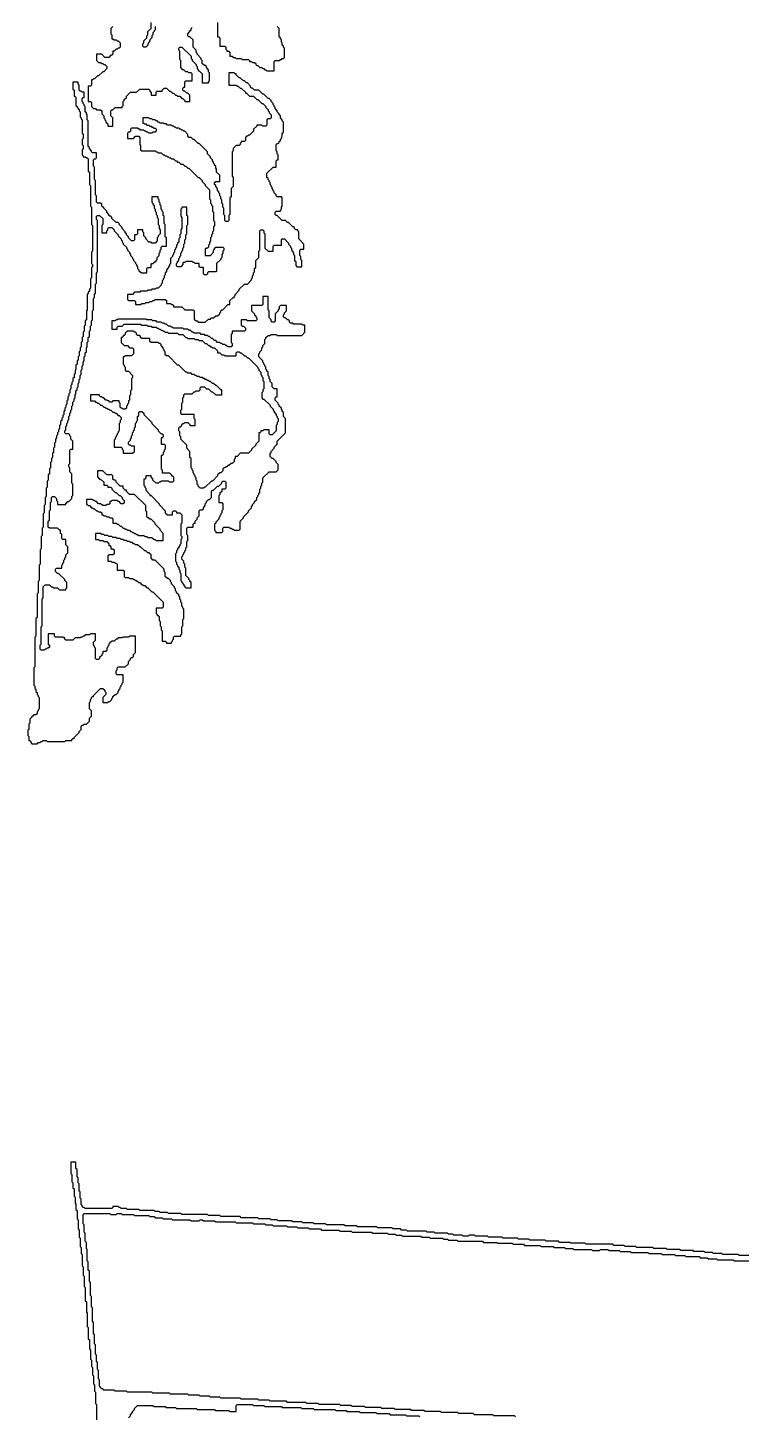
# Model space of a CAD drawing. Header units: metres. Extents: x 0 to 333, y 0 to 424.
# Drawn here: x 217.4 to 275.3, y 166.2 to 279 of the extents above; entities that cross this region are included whole.
import ezdxf

# ---------------------------------------------------------------- set-up
doc = ezdxf.new("R2010")
doc.units = ezdxf.units.M

msp = doc.modelspace()

# ---------------------------------------------------------------- linework, layer by layer
for points in [[(224.33, 279.08), (224.17, 278.92), (224.17, 278.5), (224.25, 278.42), (224.25, 278.08), (224.33, 278.08), (224.42, 278), (224.58, 278), (224.67, 277.92), (224.75, 277.92), (224.92, 277.75), (224.92, 277.42), (224.83, 277.33), (224.75, 277.33), (224.67, 277.25), (224.58, 277.25), (224.42, 277.08), (224.33, 277.08), (224.33, 276.83), (224.25, 276.75), (224.17, 276.75), (224, 276.58), (223.67, 276.58), (223.42, 276.83), (223, 276.83), (223, 276.33), (223.17, 276.17), (223.33, 276.17), (223.42, 276.08), (223.5, 276.08), (223.58, 276), (223.67, 276), (223.83, 275.83), (223.83, 275.67), (223.58, 275.42), (223.5, 275.42), (223.17, 275.08), (223.08, 275.08), (222.83, 274.83), (222.75, 274.83), (222.67, 274.75), (222.58, 274.75), (222.58, 274.33), (222.5, 274.25), (222.33, 274.25), (222.33, 273), (222.5, 273), (222.58, 272.92), (222.58, 272.58), (222.75, 272.42), (222.92, 272.42), (223, 272.33), (223.33, 272.33), (223.42, 272.25), (223.42, 272), (223.58, 271.83), (223.58, 271.67), (223.67, 271.58), (223.67, 271.5), (223.75, 271.42), (223.75, 271.33), (223.92, 271.17), (223.92, 271), (224.33, 271), (224.33, 271.67), (224.17, 271.83), (224.17, 272.25), (224.25, 272.33), (224.33, 272.33), (224.5, 272.5), (225.08, 272.5), (225.08, 272.58), (225.17, 272.67), (225.17, 273), (225.25, 273.08), (225.25, 273.17), (225.42, 273.33), (225.42, 273.42), (225.75, 273.75), (226.25, 273.75), (226.5, 274), (227.25, 274), (227.33, 273.92), (227.33, 273.83), (227.42, 273.75), (227.42, 273.5), (227.83, 273.5), (227.83, 273.75), (227.92, 273.83), (228.33, 273.83), (228.33, 273.92), (228.5, 274.08), (228.67, 274.08), (228.92, 273.83), (229, 273.83), (229.17, 273.67), (229.25, 273.67), (229.42, 273.5), (229.5, 273.5), (229.58, 273.42), (229.75, 273.42), (229.92, 273.25), (230, 273.25), (230.17, 273.08), (230.17, 273), (230.58, 273), (230.58, 273.5), (230.42, 273.67), (230.33, 273.67), (230.17, 273.83), (230.08, 273.83), (230, 273.92), (230, 274.08), (230.08, 274.17), (230.17, 274.17), (230.17, 274.58), (230.25, 274.67), (230.75, 274.67), (230.75, 275.25), (230.67, 275.33), (230.5, 275.33), (230.42, 275.42), (230.25, 275.42), (230.08, 275.58), (230, 275.58), (229.83, 275.75), (229.83, 276.33), (229.75, 276.42), (229.75, 277.08), (229.67, 277.17), (229.67, 277.33), (229.75, 277.42), (229.92, 277.42), (230.67, 276.67), (230.67, 276.5), (230.75, 276.42), (230.75, 276.33), (231.08, 276), (231.08, 275.92), (231.17, 275.83), (231.17, 275.67), (231.25, 275.58), (231.25, 275.5), (231.33, 275.5), (231.58, 275.25), (231.58, 274.5), (232.08, 274.5), (232.08, 274.58), (232.17, 274.67), (232.17, 275.33), (232.08, 275.42), (232.08, 275.58), (231.92, 275.75), (231.92, 275.83), (231.83, 275.92), (231.75, 275.92), (231.58, 276.08), (231.58, 276.33), (231.5, 276.42), (231.5, 276.5), (231.17, 276.83), (231.17, 276.92), (231.08, 277), (231.08, 277.17), (230.83, 277.42), (230.83, 278), (230.58, 278.25), (230.5, 278.25), (230.42, 278.33), (230.42, 278.5), (230.58, 278.67), (230.58, 278.75), (230.67, 278.83), (230.67, 278.92), (230.75, 279)], [(227.75, 279.08), (227.75, 278.83), (227.67, 278.75), (227.67, 278.67), (227.58, 278.58), (227.58, 278.42), (227.5, 278.33), (227.5, 278.17), (227.33, 278), (227.33, 277.92), (227.25, 277.83), (227.25, 277.75), (227.17, 277.67), (227.17, 277.58), (227, 277.42), (226.83, 277.42), (226.75, 277.5), (226.75, 277.67), (226.83, 277.75), (226.83, 277.92), (227.08, 278.17), (227.08, 278.33), (227.17, 278.42), (227.17, 278.67), (227.42, 278.92), (227.42, 279.42)], [(232.83, 279.42), (232.83, 278.25), (232.92, 278.25), (233, 278.17), (233, 277.5), (233.42, 277.5), (233.5, 277.42), (233.5, 277.25), (233.58, 277.17), (233.58, 277.08), (233.75, 277.08), (233.83, 277), (233.83, 276.67), (234, 276.67), (234.08, 276.58), (234.25, 276.58), (234.33, 276.5), (234.75, 276.5), (234.83, 276.42), (235.33, 276.42), (235.42, 276.33), (235.42, 276.25), (235.58, 276.25), (235.67, 276.17), (235.83, 276.17), (235.92, 276.08), (235.92, 276), (236, 275.92), (236.08, 275.92), (236.25, 275.75), (236.42, 275.75), (236.5, 275.67), (236.58, 275.67), (236.67, 275.58), (236.75, 275.58), (236.83, 275.5), (237.42, 275.5), (237.42, 276.25), (237.5, 276.33), (237.83, 276.33), (237.92, 276.42), (238, 276.42), (238.08, 276.5), (238.17, 276.5), (238.25, 276.58), (238.25, 277.33), (238.17, 277.42), (238.17, 277.5), (238.08, 277.58), (238.08, 277.75), (238, 277.83), (238, 278), (237.92, 278.08), (237.92, 278.17), (237.83, 278.25), (237.83, 278.92), (237.67, 279.08)], [(276.67, 179.25), (275.17, 179.25), (275.08, 179.33), (273.83, 179.33), (273.75, 179.42), (273.08, 179.42), (273, 179.5), (272.42, 179.5), (272.33, 179.58), (271.5, 179.58), (271.42, 179.67), (270.42, 179.67), (270.33, 179.75), (269.33, 179.75), (269.25, 179.83), (268.25, 179.83), (268.17, 179.92), (266.83, 179.92), (266.75, 180), (265.92, 180), (265.83, 180.08), (265, 180.08), (264.92, 180.17), (262.75, 180.17), (262.67, 180.25), (261.5, 180.25), (261.42, 180.33), (260.58, 180.33), (260.5, 180.42), (259.5, 180.42), (259.42, 180.5), (258.17, 180.5), (258.08, 180.58), (257.25, 180.58), (257.17, 180.67), (256, 180.67), (255.92, 180.75), (254.83, 180.75), (254.75, 180.83), (253.75, 180.83), (253.67, 180.92), (253.25, 180.92), (253.17, 180.83), (252.75, 180.83), (252.67, 180.92), (252, 180.92), (251.92, 181), (251.58, 181), (251.5, 181.08), (250.5, 181.08), (250.42, 181.17), (249.83, 181.17), (249.75, 181.25), (248.25, 181.25), (248.17, 181.33), (247.75, 181.33), (247.67, 181.42), (247.08, 181.42), (247, 181.5), (245.83, 181.5), (245.75, 181.58), (244.17, 181.58), (244.08, 181.67), (243.17, 181.67), (243.08, 181.75), (241.67, 181.75), (241.58, 181.83), (240.67, 181.83), (240.58, 181.92), (239.75, 181.92), (239.67, 182), (238.92, 182), (238.83, 182.08), (237.75, 182.08), (237.67, 182.17), (237.17, 182.17), (237.08, 182.25), (236.17, 182.25), (236.08, 182.33), (234.75, 182.33), (234.67, 182.42), (233.08, 182.42), (233, 182.5), (232.08, 182.5), (232, 182.58), (229.92, 182.58), (229.83, 182.67), (228.83, 182.67), (228.75, 182.75), (228.17, 182.75), (228.08, 182.83), (227.75, 182.83), (227.67, 182.92), (226.5, 182.92), (226.42, 183), (225.5, 183), (225.42, 183.08), (225, 183.08), (224.92, 183.17), (224.83, 183.17), (224.75, 183.25), (224.33, 183.25), (224.33, 183.17), (224.25, 183.08), (222.08, 183.08), (222, 183.17), (221.92, 183.17), (221.83, 183.25), (221.83, 183.33), (221.75, 183.42), (221.75, 183.83), (221.67, 183.92), (221.67, 184.42), (221.58, 184.5), (221.58, 185.08), (221.5, 185.17), (221.5, 185.58), (221.42, 185.67), (221.42, 186.25), (221.33, 186.33), (221.33, 186.83), (220.92, 186.83), (220.92, 185.92), (221, 185.83), (221, 185.25), (221.08, 185.17), (221.08, 184.75), (221.17, 184.67), (221.17, 184.08), (221.25, 184), (221.25, 183.5), (221.33, 183.42), (221.33, 183), (221.42, 182.92), (221.42, 182.25), (221.5, 182.17), (221.5, 181.42), (221.58, 181.33), (221.58, 180.75), (221.67, 180.67), (221.67, 180), (221.75, 179.92), (221.75, 179.42), (221.83, 179.33), (221.83, 178.42), (221.92, 178.33), (221.92, 177.67), (222, 177.58), (222, 176.75), (222.08, 176.67), (222.08, 175.58), (222.17, 175.5), (222.17, 174.67), (222.25, 174.58), (222.25, 173.5), (222.33, 173.42), (222.33, 172.5), (222.42, 172.42), (222.42, 171.67), (222.5, 171.58), (222.5, 170.83), (222.58, 170.75), (222.58, 170.25), (222.67, 170.17), (222.67, 169.58), (222.75, 169.5), (222.75, 168.83), (222.83, 168.75), (222.83, 168.25), (222.92, 168.17), (222.92, 167.25), (223, 167.17), (223, 165.92)], [(257, 166.17), (256.92, 166.25), (255.25, 166.25), (255.17, 166.33), (253.67, 166.33), (253.58, 166.42), (252.42, 166.42), (252.33, 166.5), (251, 166.5), (250.92, 166.58), (249.67, 166.58), (249.58, 166.67), (248.58, 166.67), (248.5, 166.75), (247.25, 166.75), (247.17, 166.83), (246.17, 166.83), (246.08, 166.92), (244.83, 166.92), (244.75, 167), (243.75, 167), (243.67, 167.08), (242.83, 167.08), (242.75, 167.17), (241.08, 167.17), (241, 167.25), (240.08, 167.25), (240, 167.33), (238.5, 167.33), (238.42, 167.42), (237.08, 167.42), (237, 167.5), (236.17, 167.5), (236.08, 167.58), (234.75, 167.58), (234.67, 167.67), (233.08, 167.67), (233, 167.75), (232.25, 167.75), (232.17, 167.83), (231.42, 167.83), (231.33, 167.92), (230.5, 167.92), (230.42, 168), (229, 168), (228.92, 168.08), (227.58, 168.08), (227.5, 168.17), (225.5, 168.17), (225.42, 168.25), (224.5, 168.25), (224.42, 168.33), (223.58, 168.33), (223.5, 168.42), (223.42, 168.42), (223.33, 168.5), (223.33, 168.58), (223.25, 168.67), (223.25, 169.17), (223.17, 169.25), (223.17, 169.92), (223.08, 170), (223.08, 170.58), (223, 170.67), (223, 171.17), (222.92, 171.25), (222.92, 172), (222.83, 172.08), (222.83, 172.83), (222.75, 172.92), (222.75, 173.83), (222.67, 173.92), (222.67, 175), (222.58, 175.08), (222.58, 175.92), (222.5, 176), (222.5, 177.08), (222.42, 177.17), (222.42, 178), (222.33, 178.08), (222.33, 178.75), (222.25, 178.83), (222.25, 179.75), (222.17, 179.83), (222.17, 180.33), (222.08, 180.42), (222.08, 181.08), (222, 181.17), (222, 181.75), (221.92, 181.83), (221.92, 182.58), (222, 182.67), (224.08, 182.67), (224.17, 182.58), (224.58, 182.58), (224.67, 182.67), (225, 182.67), (225.08, 182.58), (226, 182.58), (226.08, 182.5), (227.25, 182.5), (227.33, 182.42), (227.67, 182.42), (227.75, 182.33), (228.33, 182.33), (228.42, 182.25), (229.08, 182.25), (229.17, 182.17), (230.58, 182.17), (230.67, 182.08), (231.33, 182.08), (231.42, 182.17), (231.58, 182.17), (231.67, 182.08), (232.58, 182.08), (232.67, 182), (234.25, 182), (234.33, 181.92), (235.67, 181.92), (235.75, 181.83), (236.67, 181.83), (236.75, 181.75), (237.25, 181.75), (237.33, 181.67), (238.42, 181.67), (238.5, 181.58), (239.25, 181.58), (239.33, 181.5), (240.17, 181.5), (240.25, 181.42), (241.17, 181.42), (241.25, 181.33), (242.67, 181.33), (242.75, 181.25), (243.67, 181.25), (243.75, 181.17), (245.33, 181.17), (245.42, 181.08), (246.58, 181.08), (246.67, 181), (247.25, 181), (247.33, 180.92), (247.75, 180.92), (247.83, 180.83), (249.33, 180.83), (249.42, 180.75), (250, 180.75), (250.08, 180.67), (251.08, 180.67), (251.17, 180.58), (251.5, 180.58), (251.58, 180.5), (252.25, 180.5), (252.33, 180.42), (254.33, 180.42), (254.42, 180.33), (255.5, 180.33), (255.58, 180.25), (256.75, 180.25), (256.83, 180.17), (257.67, 180.17), (257.75, 180.08), (259, 180.08), (259.08, 180), (260.08, 180), (260.17, 179.92), (261, 179.92), (261.08, 179.83), (261.67, 179.83), (261.75, 179.75), (263.17, 179.75), (263.25, 179.67), (263.83, 179.67), (263.92, 179.75), (264.5, 179.75), (264.58, 179.67), (265.42, 179.67), (265.5, 179.58), (266.33, 179.58), (266.42, 179.5), (267.75, 179.5), (267.83, 179.42), (268.83, 179.42), (268.92, 179.33), (269.92, 179.33), (270, 179.25), (270.75, 179.25), (270.83, 179.17), (271.92, 179.17), (272, 179.08), (272.58, 179.08), (272.67, 179), (273.33, 179), (273.42, 178.92), (274.67, 178.92), (274.75, 178.83), (276.25, 178.83)], [(225.58, 166.08), (225.75, 166.25), (225.75, 166.33), (225.92, 166.5), (225.92, 166.58), (226.08, 166.75), (226.08, 166.83), (226.33, 167.08), (227.58, 167.08), (227.67, 167), (228.58, 167), (228.67, 166.92), (229.42, 166.92), (229.5, 166.83), (231.08, 166.83), (231.17, 166.75), (232.58, 166.75), (232.67, 166.67), (233.75, 166.67), (233.83, 166.58), (234.33, 166.58), (234.33, 167.08), (234.42, 167.17), (235.67, 167.17), (235.75, 167.08), (236.58, 167.08), (236.67, 167), (238, 167), (238.08, 166.92), (239.58, 166.92), (239.67, 166.83), (240.58, 166.83), (240.67, 166.75), (242.33, 166.75), (242.42, 166.67), (243.25, 166.67), (243.33, 166.58), (244.33, 166.58), (244.42, 166.5), (245.67, 166.5), (245.75, 166.42), (246.75, 166.42), (246.83, 166.33), (248.08, 166.33), (248.17, 166.25), (249.17, 166.25), (249.25, 166.17)]]:
    msp.add_lwpolyline(points)
for points in [[(233.75, 275.33), (233.75, 274.33), (234.33, 274.33), (234.42, 274.25), (234.5, 274.25), (234.67, 274.08), (234.75, 274.08), (235.08, 273.75), (235.08, 273.67), (235.17, 273.67), (235.42, 273.42), (235.75, 273.42), (236, 273.17), (236.08, 273.17), (236.42, 272.83), (236.5, 272.83), (236.75, 272.58), (236.75, 272.5), (236.92, 272.33), (236.92, 272.25), (237, 272.17), (237, 272.08), (237.17, 271.92), (237.17, 271.67), (237.08, 271.58), (236.92, 271.58), (236.83, 271.5), (236.83, 271.08), (236.75, 271), (236.5, 271), (236.42, 271.08), (236, 271.08), (236, 271), (235.75, 270.75), (235.75, 270.58), (235.42, 270.25), (235.33, 270.25), (235.25, 270.17), (235.17, 270.17), (235.08, 270.08), (235.08, 269.83), (235, 269.75), (234.75, 269.75), (234.75, 269.67), (234.67, 269.58), (234.67, 269.5), (234.58, 269.42), (234.33, 269.42), (234.08, 269.17), (234.08, 269), (234, 268.92), (234, 266.92), (234.08, 266.83), (234.08, 266.08), (233.92, 265.92), (233.92, 265.25), (233.83, 265.17), (233.83, 263.83), (233.75, 263.75), (233.75, 263.33), (233.67, 263.25), (233.5, 263.25), (233.42, 263.33), (233.42, 263.75), (233.33, 263.83), (233.33, 264.33), (233.25, 264.42), (233.25, 264.67), (233.17, 264.75), (233.17, 265), (233.08, 265.08), (233.08, 265.25), (233, 265.33), (233, 265.5), (232.92, 265.58), (232.92, 265.67), (232.83, 265.75), (232.83, 265.92), (232.67, 266.08), (232.67, 266.17), (232.58, 266.25), (232.58, 266.42), (232.67, 266.5), (233, 266.5), (233, 267), (232.75, 267.25), (232.75, 267.5), (232.67, 267.58), (232.67, 267.75), (232.58, 267.83), (232.58, 267.92), (232.5, 268), (232.5, 268.08), (232.42, 268.17), (232.42, 268.25), (232.25, 268.42), (232.25, 268.5), (232, 268.75), (232, 268.92), (231.33, 269.58), (231.25, 269.58), (230.92, 269.92), (230.83, 269.92), (230.67, 270.08), (230.5, 270.08), (230.42, 270.17), (230.42, 270.33), (230.17, 270.58), (230.08, 270.58), (230, 270.67), (229.92, 270.67), (229.83, 270.75), (229.75, 270.75), (229.67, 270.83), (229.5, 270.83), (229.42, 270.92), (229.33, 270.92), (229.25, 271), (229.17, 271), (229.08, 271.08), (228.75, 271.08), (228.67, 271.17), (228.5, 271.17), (228.42, 271.25), (228.17, 271.25), (228.08, 271.33), (228, 271.33), (227.92, 271.42), (227.83, 271.42), (227.75, 271.5), (227.58, 271.5), (227.5, 271.58), (227.33, 271.58), (227.25, 271.67), (226.75, 271.67), (226.75, 271.25), (226.83, 271.25), (226.92, 271.17), (227, 271.17), (227.08, 271.08), (227.25, 271.08), (227.33, 271), (227.42, 271), (227.5, 270.92), (227.58, 270.92), (227.67, 270.83), (227.75, 270.83), (227.83, 270.75), (227.83, 270.58), (227.75, 270.5), (227.58, 270.5), (227.5, 270.42), (227.25, 270.42), (227.17, 270.5), (227.08, 270.5), (227, 270.58), (226.92, 270.58), (226.83, 270.67), (226.58, 270.67), (226.5, 270.75), (226.42, 270.75), (226.33, 270.83), (225.83, 270.83), (225.75, 270.75), (225.75, 270.58), (225.67, 270.5), (225.58, 270.5), (225.5, 270.42), (225.5, 270), (226, 270), (226.17, 270.17), (226.42, 270.17), (226.5, 270.08), (226.5, 269.5), (226.58, 269.42), (226.58, 269.08), (226.67, 269), (227.75, 269), (227.83, 268.92), (227.92, 268.92), (228, 268.83), (228.25, 268.83), (228.42, 268.67), (228.5, 268.67), (228.58, 268.58), (228.67, 268.58), (228.75, 268.5), (228.83, 268.5), (228.92, 268.42), (229, 268.42), (229.08, 268.33), (229.25, 268.33), (229.42, 268.17), (229.5, 268.17), (229.58, 268.08), (229.67, 268.08), (229.83, 267.92), (230, 267.92), (230.17, 267.75), (230.25, 267.75), (230.42, 267.58), (230.5, 267.58), (231.25, 266.83), (231.33, 266.83), (231.58, 266.58), (231.58, 266.5), (231.83, 266.25), (231.83, 266.17), (232.17, 265.83), (232.17, 265.08), (232.25, 265), (232.25, 264.75), (232.33, 264.67), (232.33, 264.58), (232.42, 264.5), (232.42, 264.08), (232.5, 264), (232.5, 263.33), (232.58, 263.25), (232.58, 262.92), (232.5, 262.83), (232.5, 262.5), (232.42, 262.42), (232.42, 262.25), (232.33, 262.17), (232.33, 262), (232.25, 261.92), (232.25, 261.67), (232.17, 261.58), (232.17, 261.42), (232.08, 261.33), (232.08, 261.17), (232, 261.08), (231.92, 261.08), (231.83, 261), (231.83, 260.5), (232.25, 260.5), (232.5, 260.75), (232.5, 260.92), (232.58, 261), (232.58, 261.08), (232.67, 261.17), (233.25, 261.17), (233.33, 261.08), (233.33, 260.92), (233.25, 260.83), (233.25, 260.67), (233.17, 260.58), (233.17, 260.33), (233.08, 260.25), (233.08, 260.17), (232.75, 259.83), (232.75, 259.25), (232.67, 259.17), (232.08, 259.17), (232, 259.08), (232, 259), (231.92, 258.92), (231.75, 258.92), (231.67, 259), (231.67, 259.5), (231.42, 259.5), (231.33, 259.58), (231.33, 259.83), (231, 259.83), (230.92, 259.92), (230.83, 259.92), (230.75, 260), (230.25, 260), (230.17, 259.92), (230, 259.92), (230, 259.75), (229.83, 259.58), (229.58, 259.58), (229.5, 259.67), (229.5, 259.83), (229.58, 259.92), (229.58, 260), (229.67, 260.08), (229.67, 260.25), (229.75, 260.33), (229.75, 260.42), (229.83, 260.5), (229.83, 260.67), (229.92, 260.75), (229.92, 260.83), (230, 260.92), (230, 261.08), (230.08, 261.17), (230.08, 261.42), (230.17, 261.5), (230.17, 261.75), (230.25, 261.83), (230.25, 262.17), (230.33, 262.25), (230.33, 262.92), (230.42, 263), (230.42, 263.67), (230.33, 263.75), (230.33, 264.42), (229.92, 264.42), (229.92, 264.33), (229.83, 264.25), (229.83, 263.67), (229.92, 263.58), (229.92, 262.67), (229.83, 262.58), (229.83, 262.25), (229.75, 262.17), (229.75, 261.92), (229.67, 261.83), (229.67, 261.58), (229.58, 261.5), (229.58, 261.42), (229.5, 261.33), (229.5, 261.17), (229.42, 261.08), (229.42, 261), (229.33, 260.92), (229.33, 260.75), (229.25, 260.67), (229.25, 260.58), (229.17, 260.5), (229.17, 260.42), (229, 260.25), (229, 259.83), (228.92, 259.75), (228.92, 259.67), (228.83, 259.58), (228.83, 259.5), (228.67, 259.33), (228.67, 259.17), (228.58, 259.08), (228.58, 258.92), (228.5, 258.83), (228.5, 258.67), (228.42, 258.58), (228.42, 258.5), (228.33, 258.42), (228.33, 258.25), (228.25, 258.17), (228.25, 258.08), (228, 257.83), (227.83, 257.83), (227.75, 257.75), (227.5, 257.75), (227.42, 257.67), (227.17, 257.67), (227.08, 257.58), (226.58, 257.58), (226.5, 257.5), (226.08, 257.5), (225.92, 257.33), (225.5, 257.33), (225.5, 256.92), (225.58, 256.83), (226.08, 256.83), (226.17, 256.75), (226.17, 256.5), (226.58, 256.5), (226.67, 256.58), (226.92, 256.58), (227, 256.67), (227.25, 256.67), (227.33, 256.75), (227.5, 256.75), (227.58, 256.83), (227.67, 256.83), (227.75, 256.92), (228.58, 256.92), (228.67, 256.83), (228.67, 256.58), (229, 256.58), (229.08, 256.5), (229.17, 256.5), (229.25, 256.42), (229.25, 256.33), (229.92, 256.33), (230.17, 256.08), (230.83, 256.08), (230.92, 256), (230.92, 255.33), (231.08, 255.17), (231.17, 255.17), (231.25, 255.08), (231.83, 255.08), (232.08, 255.33), (232.25, 255.33), (232.33, 255.42), (232.5, 255.42), (232.67, 255.58), (232.83, 255.58), (233, 255.75), (233, 255.83), (233.08, 255.92), (233.08, 256), (233.17, 256.08), (233.25, 256.08), (233.67, 256.5), (233.83, 256.5), (233.83, 256.83), (234.08, 257.08), (234.17, 257.08), (234.17, 257.17), (234.25, 257.25), (234.25, 257.33), (234.58, 257.67), (234.58, 257.75), (235, 258.17), (235.25, 258.17), (235.58, 258.5), (235.58, 258.58), (235.67, 258.67), (235.67, 258.83), (235.75, 258.92), (235.75, 259.08), (235.83, 259.17), (235.83, 259.42), (235.92, 259.5), (235.92, 260.08), (236.17, 260.33), (236.17, 260.83), (236.25, 260.92), (236.25, 262.5), (236.33, 262.58), (236.5, 262.58), (236.58, 262.5), (236.58, 262.33), (236.67, 262.25), (236.67, 261.08), (236.92, 260.83), (237.33, 260.83), (237.33, 261.25), (237.42, 261.33), (238, 261.33), (238, 261.75), (238.08, 261.83), (238.25, 261.83), (238.58, 261.5), (238.58, 261.42), (238.75, 261.25), (238.75, 261.17), (238.83, 261.08), (238.83, 260.92), (238.92, 260.83), (238.92, 260.75), (239, 260.67), (239, 260.58), (239.08, 260.5), (239.08, 260.08), (239.17, 260), (239.17, 259.67), (239.25, 259.58), (239.67, 259.58), (239.67, 260.08), (239.58, 260.17), (239.58, 260.42), (239.5, 260.5), (239.5, 260.92), (239.58, 261), (239.83, 261), (239.83, 261.42), (239.42, 261.83), (239.42, 262.42), (239.33, 262.5), (239.33, 262.58), (239.17, 262.58), (239.08, 262.67), (239.08, 262.75), (239, 262.83), (238.92, 262.83), (238.58, 263.17), (238.5, 263.17), (238.33, 263.33), (238.08, 263.33), (237.67, 263.75), (237.58, 263.75), (237.5, 263.83), (237.5, 264), (237.58, 264.08), (237.92, 264.08), (237.92, 264.17), (238, 264.25), (238, 264.42), (238.08, 264.5), (238.08, 265.17), (238, 265.25), (237.67, 265.25), (237.58, 265.33), (237.58, 265.42), (237.42, 265.58), (237.42, 265.67), (237.33, 265.75), (237.33, 265.83), (237.25, 265.92), (237.25, 266), (237.17, 266.08), (237.17, 266.17), (237.08, 266.25), (237.08, 266.42), (237, 266.5), (237, 266.58), (236.92, 266.67), (236.92, 266.75), (236.83, 266.83), (236.83, 267.17), (237.33, 267.67), (237.58, 267.67), (237.58, 268.17), (237.67, 268.25), (237.75, 268.25), (237.75, 268.67), (237.67, 268.75), (237.67, 268.92), (237.58, 269), (237.58, 269.5), (237.67, 269.58), (237.75, 269.58), (237.83, 269.67), (237.83, 269.75), (237.92, 269.83), (237.92, 269.92), (238, 270), (238, 270.08), (238.08, 270.17), (238.08, 270.42), (238.17, 270.5), (238.17, 271.33), (238.08, 271.42), (238.08, 271.5), (237.92, 271.67), (237.92, 271.83), (237.83, 271.92), (237.83, 272), (237.67, 272.17), (237.67, 272.25), (237.5, 272.42), (237.5, 272.5), (237.42, 272.58), (237.42, 272.67), (237.33, 272.75), (237.33, 272.83), (237.17, 273), (237.17, 273.08), (237, 273.25), (236.92, 273.25), (236.58, 273.58), (236.5, 273.58), (236.17, 273.92), (235.83, 273.92), (235.67, 274.08), (235.58, 274.08), (235.5, 274.17), (235.5, 274.25), (235.25, 274.5), (235.17, 274.5), (235, 274.67), (234.92, 274.67), (234.67, 274.92), (234.58, 274.92), (234.33, 275.17), (234.33, 275.25), (234.25, 275.25), (234.17, 275.33)], [(221.08, 274.58), (221.08, 274), (221.17, 273.92), (221.17, 273.42), (221.25, 273.42), (221.33, 273.33), (221.33, 272.67), (221.42, 272.58), (221.42, 272.5), (221.58, 272.33), (221.58, 272.25), (221.67, 272.17), (221.67, 271.75), (221.75, 271.67), (221.75, 271.58), (221.83, 271.5), (221.83, 270.42), (221.92, 270.33), (221.92, 270), (221.83, 269.92), (221.83, 269.5), (221.92, 269.42), (221.92, 269.17), (221.83, 269.08), (221.83, 268.67), (221.92, 268.58), (221.92, 268.5), (222.08, 268.5), (222.17, 268.42), (222.25, 268.42), (222.33, 268.33), (222.33, 267.33), (222.42, 267.25), (222.42, 266.25), (222.5, 266.17), (222.5, 264.5), (222.58, 264.42), (222.58, 263), (222.67, 262.92), (222.67, 260.83), (222.58, 260.75), (222.58, 259.83), (222.67, 259.75), (222.67, 259.58), (222.58, 259.5), (222.58, 258.67), (222.5, 258.58), (222.5, 257.83), (222.42, 257.75), (222.42, 257.58), (222.33, 257.5), (222.33, 257.42), (222.25, 257.33), (222.25, 256.08), (222.17, 256), (222.17, 255.25), (222.08, 255.17), (222.08, 254.83), (222, 254.75), (222, 254.33), (221.92, 254.25), (221.92, 253.92), (221.83, 253.83), (221.83, 253.5), (221.75, 253.42), (221.75, 253.08), (221.67, 253), (221.67, 252.75), (221.58, 252.67), (221.58, 252.33), (221.5, 252.25), (221.5, 252), (221.42, 251.92), (221.42, 251.67), (221.33, 251.58), (221.33, 251.25), (221.25, 251.17), (221.25, 250.92), (221.17, 250.83), (221.17, 250.58), (221.08, 250.5), (221.08, 250.25), (221, 250.17), (221, 250), (220.92, 249.92), (220.92, 249.67), (220.83, 249.58), (220.83, 249.33), (220.75, 249.25), (220.75, 249.08), (220.67, 249), (220.67, 248.75), (220.58, 248.67), (220.58, 248.42), (220.5, 248.33), (220.5, 248.17), (220.42, 248.08), (220.42, 247.92), (220.33, 247.83), (220.33, 247.58), (220.25, 247.5), (220.25, 247.33), (220.17, 247.25), (220.17, 247.08), (220.08, 247), (220.08, 246.75), (220, 246.67), (220, 246.42), (219.92, 246.33), (219.92, 246.17), (219.83, 246.08), (219.83, 245.92), (219.75, 245.83), (219.75, 245.67), (219.67, 245.58), (219.67, 245.33), (219.58, 245.25), (219.58, 244.92), (219.5, 244.83), (219.5, 244.5), (219.42, 244.42), (219.42, 244.08), (219.33, 244), (219.33, 243.75), (219.25, 243.67), (219.25, 243.25), (219.17, 243.17), (219.17, 242.75), (219.08, 242.67), (219.08, 242.25), (219, 242.17), (219, 241.67), (218.92, 241.58), (218.92, 240.92), (218.83, 240.83), (218.83, 240.25), (218.75, 240.17), (218.75, 239.58), (218.67, 239.5), (218.67, 238.42), (218.58, 238.33), (218.58, 237.75), (218.5, 237.67), (218.5, 236.67), (218.42, 236.58), (218.42, 235.42), (218.33, 235.33), (218.33, 234.08), (218.25, 234), (218.25, 233.08), (218.17, 233), (218.17, 231.08), (218.08, 231), (218.08, 229.58), (218, 229.5), (218, 227.08), (217.92, 227), (217.92, 225.58), (218, 225.5), (218, 225.33), (218.08, 225.25), (218.08, 225.08), (218.17, 225), (218.17, 224.83), (218.25, 224.75), (218.25, 224.67), (218.33, 224.58), (218.33, 223.67), (218.25, 223.58), (218.25, 223.5), (218.17, 223.42), (218.17, 223.25), (218.08, 223.17), (217.92, 223.17), (217.83, 223.08), (217.75, 223.08), (217.75, 223), (217.58, 222.83), (217.58, 222.5), (217.5, 222.42), (217.5, 222), (217.42, 221.92), (217.42, 221.5), (217.5, 221.42), (217.5, 221.08), (217.58, 221.08), (217.67, 221), (217.67, 220.92), (217.75, 220.83), (218.17, 220.83), (218.25, 220.92), (218.42, 220.92), (218.5, 221), (218.58, 221), (218.67, 221.08), (218.92, 221.08), (219, 221), (220.42, 221), (220.5, 221.08), (221, 221.08), (221, 221.17), (221.08, 221.25), (221.17, 221.25), (221.17, 221.33), (221.58, 221.75), (221.58, 221.83), (221.75, 222), (221.75, 222.25), (221.83, 222.33), (221.92, 222.33), (222, 222.42), (222.17, 222.42), (222.42, 222.67), (222.42, 222.92), (222.58, 223.08), (222.58, 223.5), (222.42, 223.67), (222.42, 224.17), (222.5, 224.25), (222.5, 224.42), (222.58, 224.5), (222.58, 224.58), (222.67, 224.67), (222.75, 224.67), (222.75, 224.75), (223.33, 225.33), (223.5, 225.33), (223.67, 225.17), (223.67, 225.08), (223.75, 225), (223.75, 224.83), (223.5, 224.58), (223.5, 224.17), (223.92, 224.17), (224, 224.25), (224.08, 224.25), (224.25, 224.42), (224.25, 224.5), (224.33, 224.58), (224.33, 224.67), (224.5, 224.83), (224.58, 224.83), (224.75, 225), (224.75, 225.08), (224.83, 225.17), (224.83, 225.25), (224.92, 225.33), (224.92, 225.42), (225, 225.5), (225, 225.58), (225.08, 225.67), (225.08, 225.75), (225.17, 225.83), (225.17, 226.42), (224.67, 226.42), (224.58, 226.5), (224.58, 226.75), (224.67, 226.83), (224.67, 227), (224.75, 227.08), (225.33, 227.08), (225.58, 227.33), (225.58, 227.5), (225.75, 227.67), (225.75, 227.75), (225.83, 227.83), (225.92, 227.83), (226, 227.92), (226, 228.08), (226.17, 228.25), (226.17, 229.58), (225.67, 229.58), (225.58, 229.5), (225.17, 229.5), (225.08, 229.42), (224.75, 229.42), (224.67, 229.33), (224.58, 229.33), (224.42, 229.17), (224.25, 229.17), (224.17, 229.08), (224.08, 229.08), (224.08, 229), (224, 228.92), (224, 228.83), (223.92, 228.75), (223.92, 228.67), (223.83, 228.58), (223.83, 228.42), (223.75, 228.33), (223.5, 228.33), (223.5, 228.17), (223.42, 228.08), (223.42, 228), (223.25, 227.83), (223.25, 227.75), (223.17, 227.67), (223, 227.67), (222.92, 227.75), (222.92, 228.58), (222.83, 228.67), (222.83, 228.75), (222.75, 228.83), (222.75, 229.08), (222.92, 229.25), (222.92, 229.75), (222.5, 229.75), (222.42, 229.67), (222.08, 229.67), (222, 229.58), (221.92, 229.58), (221.83, 229.5), (221.75, 229.5), (221.67, 229.42), (221.25, 229.42), (221.08, 229.25), (220.5, 229.25), (220.42, 229.33), (220.42, 229.42), (220.33, 229.42), (220.25, 229.5), (219.67, 229.5), (219.58, 229.58), (219.58, 229.75), (219.08, 229.75), (219.08, 228.92), (219.17, 228.83), (219.17, 228.67), (219.08, 228.58), (219, 228.58), (218.92, 228.5), (218.83, 228.5), (218.75, 228.42), (218.5, 228.42), (218.42, 228.5), (218.42, 228.83), (218.5, 228.92), (218.5, 230.33), (218.58, 230.42), (218.58, 232.58), (218.67, 232.67), (218.67, 233.58), (218.83, 233.75), (219.17, 233.75), (219.33, 233.58), (219.42, 233.58), (219.5, 233.5), (219.83, 233.5), (220, 233.33), (220.5, 233.33), (220.5, 233.42), (220.58, 233.5), (220.58, 233.92), (220.42, 234.08), (220.42, 234.17), (219.92, 234.67), (219.83, 234.67), (219.67, 234.83), (219.67, 235), (219.75, 235.08), (220.17, 235.08), (220.17, 235.33), (220.25, 235.42), (220.25, 235.5), (220.33, 235.58), (220.33, 235.75), (220.42, 235.83), (220.42, 235.92), (220.5, 236), (220.5, 236.17), (220.67, 236.33), (220.67, 236.83), (220.5, 237), (220.5, 237.42), (220.25, 237.42), (220.17, 237.5), (220.17, 237.83), (220.08, 237.92), (220.08, 238.17), (220, 238.17), (219.83, 238.33), (219.17, 238.33), (219.08, 238.42), (219.08, 238.92), (219.17, 239), (219.17, 239.75), (219.25, 239.83), (219.25, 240.42), (219.33, 240.5), (219.33, 240.83), (219.42, 240.92), (219.58, 240.92), (219.75, 240.75), (219.75, 240.58), (219.83, 240.5), (219.83, 240.25), (220.5, 240.25), (220.5, 240.33), (220.67, 240.5), (220.75, 240.5), (221, 240.75), (221, 240.92), (221.08, 241), (221.08, 241.92), (221, 242), (221, 242.75), (220.83, 242.92), (220.83, 243.25), (220.75, 243.33), (220.75, 243.5), (220.83, 243.58), (220.83, 244.67), (220.92, 244.75), (221.08, 244.75), (221.08, 245.42), (220.92, 245.58), (220.92, 245.75), (220.83, 245.83), (220.83, 245.92), (220.75, 246), (220.5, 246), (220.42, 246.08), (220.42, 246.25), (220.5, 246.33), (220.5, 246.58), (220.58, 246.67), (220.58, 246.83), (220.67, 246.92), (220.67, 247.08), (220.75, 247.17), (220.75, 247.42), (220.83, 247.5), (220.83, 247.67), (220.92, 247.75), (220.92, 247.92), (221, 248), (221, 248.25), (221.08, 248.33), (221.08, 248.58), (221.17, 248.67), (221.17, 248.83), (221.25, 248.92), (221.25, 249.17), (221.33, 249.25), (221.33, 249.5), (221.42, 249.58), (221.42, 249.75), (221.5, 249.83), (221.5, 250.08), (221.58, 250.17), (221.58, 250.42), (221.67, 250.5), (221.67, 250.75), (221.75, 250.83), (221.75, 251.17), (221.83, 251.25), (221.83, 251.5), (221.92, 251.58), (221.92, 251.83), (222, 251.92), (222, 252.25), (222.08, 252.33), (222.08, 252.58), (222.17, 252.67), (222.17, 253), (222.25, 253.08), (222.25, 253.42), (222.33, 253.5), (222.33, 253.83), (222.42, 253.92), (222.42, 254.33), (222.5, 254.42), (222.5, 254.75), (222.58, 254.83), (222.58, 255.17), (222.67, 255.25), (222.67, 256), (222.75, 256.08), (222.75, 257), (222.83, 257.08), (222.83, 257.33), (222.92, 257.42), (222.92, 258.17), (223, 258.25), (223, 259.08), (223.08, 259.17), (223.08, 263.33), (223, 263.42), (223, 263.67), (223.08, 263.75), (223.25, 263.75), (223.5, 263.5), (223.5, 263), (223.42, 262.92), (223.42, 262.33), (223.83, 262.33), (223.83, 262.5), (223.92, 262.58), (223.92, 262.67), (224, 262.75), (224.25, 262.75), (224.42, 262.58), (224.42, 262.5), (224.75, 262.17), (224.75, 262.08), (225, 261.83), (225, 261.75), (225.08, 261.67), (225.08, 261.58), (225.17, 261.5), (225.17, 261.42), (225.42, 261.17), (225.42, 261.08), (225.5, 261), (225.5, 260.92), (225.67, 260.75), (225.67, 260.67), (225.75, 260.58), (225.75, 260.5), (225.92, 260.33), (225.92, 260.25), (226, 260.17), (226, 260.08), (226.17, 259.92), (226.17, 259.83), (226.25, 259.75), (226.25, 259.67), (226.33, 259.58), (226.33, 259.42), (226.42, 259.33), (226.42, 259.25), (226.5, 259.17), (226.58, 259.17), (226.67, 259.08), (227.08, 259.08), (227.08, 259.42), (227.17, 259.5), (227.42, 259.5), (227.42, 259.75), (227.5, 259.83), (227.58, 259.83), (227.75, 260), (227.83, 260), (227.83, 260.08), (227.92, 260.17), (227.92, 260.33), (228.08, 260.5), (228.08, 260.67), (228.17, 260.75), (228.17, 260.92), (228.25, 261), (228.25, 261.17), (228.33, 261.25), (228.67, 261.25), (228.67, 261.92), (228.58, 262), (228.58, 263), (228.5, 263.08), (228.5, 263.67), (228.42, 263.75), (228.42, 264), (228.33, 264.08), (228.33, 264.17), (228.25, 264.25), (228.25, 264.5), (228.17, 264.58), (228.17, 264.75), (228.08, 264.83), (228.08, 265), (228, 265.08), (228, 265.25), (227.5, 265.25), (227.5, 264.83), (227.58, 264.75), (227.58, 264.67), (227.67, 264.58), (227.67, 264.33), (227.75, 264.25), (227.75, 264.08), (227.83, 264), (227.83, 263.83), (227.92, 263.75), (227.92, 263.58), (228, 263.5), (228, 263), (228.08, 262.92), (228.08, 262.67), (228.17, 262.58), (228.17, 262.25), (228, 262.08), (228, 262), (227.92, 261.92), (227.92, 261.67), (227.75, 261.5), (227.5, 261.5), (227.42, 261.58), (227.25, 261.58), (227, 261.83), (227, 261.92), (226.83, 262.08), (226.83, 262.33), (226.75, 262.42), (226.75, 262.58), (226.33, 262.58), (226.33, 262.25), (226.25, 262.17), (226.08, 262.17), (226.08, 261.75), (226, 261.67), (225.83, 261.67), (225.58, 261.92), (225.58, 262), (225.42, 262.17), (225.42, 262.25), (225.33, 262.33), (225.33, 262.42), (225.08, 262.67), (225.08, 262.75), (224.83, 263), (224.83, 263.08), (224.75, 263.17), (224.58, 263.17), (224.25, 263.5), (224.25, 263.58), (224.17, 263.67), (224.08, 263.67), (224, 263.75), (224, 263.83), (223.83, 264), (223.83, 264.08), (223.58, 264.33), (223.58, 264.42), (223.5, 264.42), (223.42, 264.5), (223.42, 264.67), (223.33, 264.75), (223.08, 264.75), (223, 264.83), (223, 265.33), (222.92, 265.42), (222.92, 266.58), (222.83, 266.67), (222.83, 267.67), (222.75, 267.75), (222.75, 268.25), (222.83, 268.33), (222.92, 268.33), (223, 268.42), (223, 268.83), (222.67, 268.83), (222.58, 268.92), (222.58, 269), (222.42, 269.17), (222.42, 269.25), (222.33, 269.33), (222.33, 271.42), (222.25, 271.5), (222.25, 271.92), (222.17, 272), (222.17, 272.08), (222.08, 272.17), (222.08, 272.58), (222, 272.67), (222, 272.75), (221.92, 272.83), (221.92, 272.92), (221.83, 273), (221.83, 273.25), (221.92, 273.33), (222, 273.33), (222, 273.75), (221.83, 273.75), (221.75, 273.83), (221.67, 273.83), (221.58, 273.92), (221.58, 274.33), (221.5, 274.42), (221.5, 274.58)], [(236.5, 257.17), (236.5, 256.5), (236.42, 256.42), (235.58, 256.42), (235.58, 256), (235.83, 255.75), (235.83, 255.67), (235.92, 255.58), (235.92, 255.5), (236, 255.42), (236, 255.25), (235.92, 255.17), (235.25, 255.17), (235.17, 255.25), (234.75, 255.25), (234.75, 254.83), (234.83, 254.75), (234.92, 254.75), (235.08, 254.58), (235.08, 254.42), (235, 254.33), (234, 254.33), (234, 254.17), (233.92, 254.08), (233.92, 253.42), (234, 253.33), (234, 253.17), (233.92, 253.08), (233.67, 253.08), (233.58, 253.17), (233.5, 253.17), (233.42, 253.25), (233.25, 253.25), (233.17, 253.33), (233.08, 253.33), (233, 253.42), (232.83, 253.42), (232.67, 253.58), (232.58, 253.58), (232.42, 253.75), (232.33, 253.75), (232.17, 253.92), (232.08, 253.92), (232, 254), (231.83, 254), (231.75, 254.08), (231.5, 254.08), (231.42, 254.17), (230.92, 254.17), (230.83, 254.25), (230.75, 254.25), (230.58, 254.42), (230.5, 254.42), (230.42, 254.5), (230.08, 254.5), (230, 254.58), (229.25, 254.58), (229.17, 254.67), (229.08, 254.67), (229, 254.75), (228.83, 254.75), (228.67, 254.92), (228.58, 254.92), (228.5, 255), (228.33, 255), (228.25, 255.08), (227.92, 255.08), (227.83, 255.17), (227.58, 255.17), (227.5, 255.25), (227.08, 255.25), (227, 255.33), (224.75, 255.33), (224.67, 255.25), (224.58, 255.25), (224.5, 255.17), (224.25, 255.17), (224.25, 254.5), (224.67, 254.5), (224.67, 254.67), (224.75, 254.75), (225.08, 254.75), (225.25, 254.92), (226.58, 254.92), (226.67, 254.83), (227.08, 254.83), (227.17, 254.75), (227.42, 254.75), (227.5, 254.67), (227.83, 254.67), (227.92, 254.58), (228, 254.58), (228.08, 254.5), (228.17, 254.5), (228.25, 254.42), (228.33, 254.42), (228.42, 254.33), (228.5, 254.33), (228.58, 254.25), (228.75, 254.25), (228.83, 254.17), (229.58, 254.17), (229.67, 254.08), (230, 254.08), (230.25, 253.83), (230.33, 253.83), (230.42, 253.75), (230.92, 253.75), (231, 253.67), (231.25, 253.67), (231.33, 253.58), (231.58, 253.58), (231.83, 253.33), (231.92, 253.33), (232.08, 253.17), (232.17, 253.17), (232.25, 253.08), (232.33, 253.08), (232.42, 253), (232.58, 253), (232.83, 252.75), (232.83, 252.58), (233, 252.58), (233.17, 252.42), (233.33, 252.42), (233.42, 252.33), (234.33, 252.33), (234.33, 252.58), (234.42, 252.67), (234.58, 252.67), (234.67, 252.58), (234.75, 252.58), (235, 252.33), (235.08, 252.33), (235.25, 252.17), (235.33, 252.17), (236.08, 251.42), (236.08, 251.33), (236.17, 251.25), (236.17, 251.17), (236.33, 251), (236.33, 250.83), (236.42, 250.75), (236.42, 250.67), (236.5, 250.58), (236.5, 250.33), (236.58, 250.25), (236.58, 249.67), (236.5, 249.58), (236.5, 249.42), (236.42, 249.33), (236.42, 248.92), (236.5, 248.83), (236.58, 248.83), (237.08, 248.33), (237.08, 248.25), (237.33, 248), (237.33, 247.92), (237.42, 247.83), (237.42, 247.75), (237.58, 247.58), (237.58, 247.5), (237.67, 247.42), (237.67, 247.33), (237.75, 247.25), (237.75, 247), (237.67, 246.92), (237.67, 246.75), (237.58, 246.67), (237.58, 246.25), (237.25, 245.92), (237.08, 245.92), (237, 246), (237, 246.33), (236.58, 246.33), (236.5, 246.25), (236.33, 246.25), (236.33, 246.17), (236.25, 246.08), (236.17, 246.08), (236.17, 245.42), (235.92, 245.17), (235.92, 245.08), (235.58, 244.75), (235.58, 244.67), (235.33, 244.42), (234.67, 244.42), (234.42, 244.17), (234.25, 244.17), (234.25, 244), (234.17, 243.92), (234.17, 243.75), (234, 243.58), (233.92, 243.58), (233.75, 243.42), (233.67, 243.42), (233.58, 243.33), (233.5, 243.33), (233.42, 243.25), (233.33, 243.25), (233.25, 243.17), (233.25, 243), (233.08, 242.83), (233, 242.83), (232.83, 242.67), (232.83, 242.58), (232.42, 242.17), (232.33, 242.17), (231.83, 241.67), (231.75, 241.67), (231.67, 241.58), (231.42, 241.58), (231.25, 241.75), (231.25, 241.83), (231.17, 241.92), (231.17, 242.17), (231.08, 242.25), (231.08, 242.42), (231, 242.5), (231, 242.58), (230.92, 242.67), (230.92, 242.75), (230.83, 242.83), (230.83, 243), (230.75, 243.08), (230.75, 243.17), (230.67, 243.25), (230.67, 244), (230.58, 244.08), (230.58, 244.58), (230.33, 244.83), (230.33, 245.08), (229.83, 245.58), (229.83, 245.75), (229.75, 245.83), (229.75, 246.17), (229.67, 246.25), (229.67, 246.5), (229.75, 246.58), (229.83, 246.58), (229.92, 246.67), (229.92, 246.75), (230, 246.83), (230.08, 246.83), (230.17, 246.92), (230.42, 246.92), (230.58, 246.75), (230.58, 246.67), (231, 246.67), (231, 247.17), (230.92, 247.25), (230.92, 247.58), (229.92, 247.58), (229.83, 247.67), (229.83, 247.92), (229.92, 248), (229.92, 248.5), (230, 248.58), (230, 248.92), (230.08, 249), (230.08, 249.17), (230.17, 249.25), (230.75, 249.25), (230.92, 249.42), (231, 249.42), (231.08, 249.5), (231.33, 249.5), (231.42, 249.58), (231.42, 249.75), (231.5, 249.83), (231.75, 249.83), (231.92, 249.67), (232.08, 249.67), (232.33, 249.42), (232.42, 249.42), (232.67, 249.17), (233.17, 249.17), (233.17, 249.58), (233.08, 249.58), (232.75, 249.92), (232.67, 249.92), (232.5, 250.08), (232.42, 250.08), (232.25, 250.25), (232.17, 250.25), (232.08, 250.33), (232, 250.33), (231.92, 250.42), (231.83, 250.42), (231.75, 250.5), (231.67, 250.5), (231.58, 250.58), (231.42, 250.58), (231.33, 250.67), (231.17, 250.67), (231.08, 250.75), (231, 250.75), (230.92, 250.83), (230.75, 250.83), (230.67, 250.92), (230.42, 250.92), (230.33, 251), (230.25, 251), (229.67, 251.58), (229.58, 251.58), (228.83, 252.33), (228.67, 252.33), (228.58, 252.42), (228.58, 252.67), (228.5, 252.75), (228.5, 252.83), (228.42, 252.92), (228.42, 253), (228.25, 253.17), (228.25, 253.25), (228.17, 253.33), (228.08, 253.33), (228, 253.42), (227.42, 253.42), (227.33, 253.5), (227.33, 253.75), (226.67, 253.75), (226.58, 253.83), (226.58, 253.92), (226.5, 254), (226.33, 254), (226.25, 254.08), (226.25, 254.17), (226.17, 254.25), (226.08, 254.25), (226, 254.33), (225.5, 254.33), (225.33, 254.17), (225.33, 254.08), (225.25, 254), (225.17, 254), (225.17, 253.92), (225.08, 253.83), (225, 253.83), (225, 253.42), (225.25, 253.17), (225.5, 253.17), (225.67, 253), (225.92, 253), (226, 252.92), (226, 252.5), (225.83, 252.33), (225.33, 252.33), (225.25, 252.25), (225.17, 252.25), (225.17, 251.67), (225.25, 251.58), (225.25, 251.5), (225.33, 251.42), (225.33, 251.17), (225.42, 251.08), (225.58, 251.08), (225.92, 250.75), (225.92, 250.58), (225.83, 250.5), (225.83, 249.58), (225.75, 249.5), (225.75, 249.17), (225.67, 249.08), (225.67, 248.75), (225.58, 248.67), (225.58, 248.5), (225.5, 248.42), (225.5, 248.33), (225.42, 248.25), (225.42, 248.08), (225.33, 248), (225.17, 248), (225.08, 248.08), (225, 248.08), (224.92, 248.17), (224.92, 248.5), (224.83, 248.58), (224.83, 248.67), (224.33, 248.67), (224.25, 248.58), (224.08, 248.58), (224, 248.67), (223.92, 248.67), (223.83, 248.75), (223.75, 248.75), (223.58, 248.92), (223.5, 248.92), (223.42, 249), (223.33, 249), (223.25, 249.08), (223.25, 249.17), (222.5, 249.17), (222.5, 248.67), (222.83, 248.67), (222.92, 248.58), (223, 248.58), (223.08, 248.5), (223.17, 248.5), (223.33, 248.33), (223.42, 248.33), (223.58, 248.17), (223.67, 248.17), (223.75, 248.08), (223.83, 248.08), (223.92, 248), (224, 248), (224.08, 247.92), (224.17, 247.92), (224.33, 247.75), (224.42, 247.75), (224.5, 247.67), (224.58, 247.67), (224.75, 247.5), (224.83, 247.5), (225, 247.33), (225, 247.17), (224.92, 247.08), (224.92, 246.92), (224.83, 246.83), (224.83, 246.25), (224.75, 246.17), (224.75, 246.08), (224.67, 246), (224.67, 245.92), (224.58, 245.83), (224.58, 245.75), (224.5, 245.67), (224.5, 245.58), (224.42, 245.5), (224.42, 244.92), (225, 244.92), (225.08, 244.83), (225.08, 244.75), (225.17, 244.67), (225.17, 244.42), (225.92, 244.42), (226.08, 244.58), (226.08, 245), (225.83, 245), (225.75, 245.08), (225.67, 245.08), (225.58, 245.17), (225.58, 245.33), (225.75, 245.5), (225.75, 245.58), (225.83, 245.67), (225.83, 245.83), (225.92, 245.92), (225.92, 246.08), (226, 246.17), (226, 246.25), (226.08, 246.33), (226.08, 246.5), (226.17, 246.58), (226.17, 246.83), (226.25, 246.92), (226.25, 247), (226.33, 247.08), (226.33, 247.42), (226.42, 247.5), (226.42, 247.75), (226.5, 247.83), (226.67, 247.83), (226.83, 247.67), (226.83, 247.58), (227.5, 246.92), (227.5, 246.83), (228, 246.33), (228, 246.25), (228.25, 246), (228.33, 246), (228.42, 245.92), (228.42, 245.75), (228.33, 245.67), (228.25, 245.67), (228.25, 245.17), (228.5, 245.17), (228.58, 245.08), (228.58, 244.75), (228.5, 244.67), (228.5, 244.58), (228.42, 244.5), (228.42, 244.33), (228.33, 244.25), (228.25, 244.25), (228.25, 243.17), (228.33, 243.08), (228.33, 242.83), (228.92, 242.83), (229.08, 242.67), (229.08, 242.58), (229.17, 242.58), (229.25, 242.5), (229.25, 242.17), (229.17, 242.08), (228.92, 242.08), (228.83, 242.17), (228.25, 242.17), (228.17, 242.08), (228.08, 242.08), (228, 242), (227.83, 242), (227.58, 242.25), (227.58, 242.33), (227.42, 242.5), (227.42, 242.58), (227, 242.58), (227, 242.42), (226.92, 242.33), (226.83, 242.33), (226.83, 241.83), (226.92, 241.75), (226.92, 241.67), (227, 241.58), (227, 241.42), (227.33, 241.08), (227.33, 241), (227.42, 241), (228.08, 240.33), (228.08, 240.25), (228.58, 239.75), (228.58, 239.58), (228.75, 239.42), (229.17, 239.42), (229.17, 239.67), (229.25, 239.75), (229.42, 239.75), (229.5, 239.67), (229.5, 239.58), (229.75, 239.58), (229.92, 239.42), (229.92, 238.75), (229.83, 238.67), (229.83, 237.75), (229.92, 237.67), (229.92, 237.5), (229.83, 237.42), (229.83, 237.08), (229.75, 237), (229.75, 236.92), (229.67, 236.83), (229.67, 236.75), (229.58, 236.67), (229.58, 236.58), (229.5, 236.5), (229.5, 236.33), (229.42, 236.25), (229.42, 235.67), (229.5, 235.58), (229.5, 235.42), (229.58, 235.33), (229.58, 235.25), (229.67, 235.17), (229.67, 235), (229.75, 234.92), (229.75, 234.75), (229.83, 234.67), (229.83, 234.08), (229.92, 234), (229.92, 233.92), (230.08, 233.75), (230.08, 233.67), (230.25, 233.5), (230.67, 233.5), (230.67, 233.92), (230.58, 234), (230.58, 234.08), (230.5, 234.17), (230.5, 234.25), (230.25, 234.5), (230.25, 235.08), (230.17, 235.17), (230.17, 235.42), (230.08, 235.5), (230.08, 235.67), (229.92, 235.83), (229.92, 236), (230, 236.08), (230, 236.17), (230.08, 236.25), (230.08, 236.33), (230.17, 236.42), (230.17, 236.5), (230.25, 236.58), (230.25, 236.75), (230.33, 236.83), (230.33, 237.25), (230.42, 237.33), (230.42, 237.75), (230.33, 237.83), (230.33, 238.33), (230.42, 238.42), (230.83, 238.42), (230.83, 238.67), (230.92, 238.75), (231, 238.75), (231, 238.92), (231.17, 239.08), (231.17, 239.17), (231.33, 239.33), (231.33, 239.75), (231.42, 239.83), (231.58, 239.83), (231.67, 239.92), (231.67, 240), (231.83, 240.17), (231.83, 240.33), (231.92, 240.42), (231.92, 240.5), (232.08, 240.67), (232.17, 240.67), (232.33, 240.83), (232.33, 241.33), (232.42, 241.42), (232.5, 241.42), (232.83, 241.75), (232.92, 241.75), (233.17, 242), (233.17, 242.08), (233.25, 242.17), (233.42, 242.17), (233.5, 242.08), (233.5, 241.58), (233.42, 241.5), (233.17, 241.5), (233.17, 241.33), (233.08, 241.25), (233, 241.25), (233, 241.08), (232.92, 241), (232.92, 240.42), (233.17, 240.42), (233.25, 240.33), (233.25, 239.83), (233.17, 239.75), (233.17, 239.58), (233.08, 239.5), (233.08, 239.42), (233, 239.33), (233, 239.25), (232.92, 239.17), (232.92, 239.08), (232.67, 238.83), (232.67, 238.75), (232.58, 238.67), (232.58, 238.17), (232.67, 238.08), (232.67, 238), (233.17, 238), (233.25, 238.08), (233.25, 238.33), (233.33, 238.42), (233.75, 238.42), (233.83, 238.33), (233.92, 238.33), (234, 238.25), (234.08, 238.25), (234.17, 238.17), (234.58, 238.17), (234.67, 238.25), (234.67, 238.92), (234.92, 239.17), (234.92, 239.25), (235.33, 239.67), (235.33, 239.75), (235.58, 240), (235.58, 240.08), (235.67, 240.17), (235.67, 240.25), (235.83, 240.42), (235.83, 240.5), (236, 240.67), (236, 240.83), (236.08, 240.92), (236.08, 241), (236.17, 241.08), (236.17, 241.17), (236.25, 241.25), (236.25, 241.5), (236.33, 241.58), (236.33, 241.75), (236.42, 241.83), (236.42, 242), (236.5, 242.08), (236.5, 242.42), (237, 242.92), (237.58, 242.92), (237.75, 243.08), (237.75, 243.5), (237.58, 243.67), (237.58, 243.75), (237.33, 244), (237.25, 244), (237.08, 244.17), (237.08, 244.42), (237.17, 244.5), (237.17, 244.58), (237.42, 244.83), (237.42, 244.92), (237.67, 245.17), (237.67, 245.42), (238.33, 246.08), (238.33, 247.25), (238.17, 247.42), (238.17, 247.75), (238.08, 247.83), (238.08, 247.92), (238, 248), (238, 248.08), (237.83, 248.25), (237.83, 248.33), (237.75, 248.42), (237.75, 248.5), (237.5, 248.75), (237.5, 248.92), (237.58, 249), (237.67, 249), (237.67, 249.67), (237.42, 249.67), (237.25, 249.83), (237.25, 250.08), (237.08, 250.25), (237.08, 250.42), (237, 250.5), (237, 250.67), (236.92, 250.75), (236.92, 251), (236.83, 251.08), (236.83, 251.17), (236.75, 251.25), (236.75, 251.42), (236.67, 251.5), (236.67, 251.58), (236.58, 251.67), (236.58, 251.75), (236.5, 251.83), (236.5, 251.92), (236.17, 252.25), (236.17, 252.5), (236.25, 252.58), (236.25, 252.67), (236.42, 252.83), (236.42, 253), (236.5, 253.08), (236.5, 253.17), (236.67, 253.33), (236.67, 253.67), (236.75, 253.75), (236.75, 253.83), (236.92, 254), (237.08, 254), (237.17, 254.08), (237.58, 254.08), (237.67, 254), (239.67, 254), (239.92, 254.25), (239.92, 254.83), (239.75, 254.83), (239.67, 254.92), (239, 254.92), (238.92, 255), (238.75, 255), (238.67, 255.08), (238.67, 255.17), (238.58, 255.25), (238.5, 255.25), (238.33, 255.42), (238.25, 255.42), (238.17, 255.5), (238.17, 255.67), (238.25, 255.75), (238.25, 255.83), (238.42, 256), (238.42, 256.42), (237.92, 256.42), (237.83, 256.33), (237.83, 256.17), (237.75, 256.08), (237.75, 256), (237.5, 255.75), (237.5, 255.17), (237.42, 255.08), (237.25, 255.08), (237.17, 255.17), (237.17, 255.25), (237, 255.42), (237, 256), (236.92, 256.08), (236.92, 257.17)], [(223.08, 243), (223.08, 242.5), (223.25, 242.33), (223.33, 242.33), (223.58, 242.08), (223.58, 241.83), (223.83, 241.83), (223.92, 241.75), (223.92, 241.67), (224.17, 241.67), (224.25, 241.58), (224.25, 241.5), (224.5, 241.25), (224.58, 241.25), (224.83, 241), (224.92, 241), (225.08, 240.83), (225.08, 240.75), (225.25, 240.58), (225.25, 240.42), (225.17, 240.33), (225, 240.33), (224.83, 240.5), (224.75, 240.5), (224.67, 240.58), (224.25, 240.58), (224.17, 240.5), (224.08, 240.5), (224.08, 240.33), (224, 240.25), (223.83, 240.25), (223.75, 240.17), (223.5, 240.17), (223.33, 240.33), (223.17, 240.33), (223, 240.5), (222.92, 240.5), (222.83, 240.58), (222.75, 240.58), (222.67, 240.67), (222.17, 240.67), (222.17, 240.25), (222.25, 240.25), (222.33, 240.17), (222.42, 240.17), (222.58, 240), (222.67, 240), (222.75, 239.92), (222.83, 239.92), (223, 239.75), (223.08, 239.75), (223.17, 239.67), (223.33, 239.67), (223.42, 239.58), (223.42, 239.42), (223.5, 239.42), (223.58, 239.33), (223.75, 239.33), (223.83, 239.25), (224, 239.25), (224.08, 239.17), (224.25, 239.17), (224.33, 239.08), (224.33, 238.75), (224.58, 238.75), (224.67, 238.67), (224.75, 238.67), (224.92, 238.5), (225, 238.5), (225.17, 238.33), (225.25, 238.33), (225.33, 238.25), (225.42, 238.25), (225.5, 238.17), (225.67, 238.17), (225.75, 238.08), (225.83, 238.08), (225.92, 238), (226, 238), (226.08, 237.92), (226.17, 237.92), (226.25, 237.83), (226.33, 237.83), (226.42, 237.75), (226.83, 237.75), (226.92, 237.67), (227.08, 237.67), (227.17, 237.58), (227.5, 237.58), (227.67, 237.42), (227.75, 237.42), (227.83, 237.33), (228.42, 237.33), (228.42, 237.92), (228.17, 238.17), (228.17, 238.25), (227.75, 238.67), (227.75, 238.75), (227.42, 239.08), (227.33, 239.08), (227.25, 239.17), (227.17, 239.17), (227.08, 239.25), (227.08, 239.67), (227, 239.75), (227, 240.17), (226.08, 241.08), (225.67, 241.08), (225.42, 241.33), (225.42, 241.42), (225.33, 241.42), (225.17, 241.58), (225.17, 241.75), (224.92, 241.75), (224.58, 242.08), (224.58, 242.17), (224.5, 242.25), (224.42, 242.25), (224.33, 242.33), (224.33, 242.58), (224.25, 242.67), (223.83, 242.67), (223.5, 243)], [(222.92, 237.92), (222.92, 237.42), (223.17, 237.42), (223.25, 237.33), (223.5, 237.33), (223.58, 237.25), (223.83, 237.25), (224, 237.08), (224, 236.92), (224.08, 236.92), (224.17, 236.83), (224.17, 236.67), (224.33, 236.67), (224.42, 236.58), (224.42, 236.25), (224.33, 236.17), (224, 236.17), (223.92, 236.08), (223.92, 235.67), (224.17, 235.67), (224.25, 235.58), (224.42, 235.58), (224.5, 235.5), (224.58, 235.5), (224.67, 235.42), (224.67, 234.92), (225.17, 234.92), (225.25, 234.83), (225.25, 234.42), (225.33, 234.33), (225.58, 234.33), (225.67, 234.25), (225.92, 234.25), (226, 234.17), (226.08, 234.17), (226.17, 234.08), (226.25, 234.08), (226.42, 233.92), (226.5, 233.92), (226.67, 233.75), (226.75, 233.75), (226.83, 233.67), (226.92, 233.67), (227.08, 233.5), (227.17, 233.5), (227.5, 233.17), (227.58, 233.17), (228.42, 232.33), (228.42, 231.92), (228.33, 231.83), (227.83, 231.83), (227.83, 231.42), (227.92, 231.33), (227.92, 231.25), (228, 231.25), (228.08, 231.17), (228.08, 230.83), (228.17, 230.75), (228.17, 230.42), (228.25, 230.33), (228.25, 230.08), (228.33, 230), (228.33, 229.17), (228.58, 229.17), (228.67, 229.08), (228.67, 229), (229.08, 229), (229.08, 229.08), (229.17, 229.17), (229.17, 229.25), (229.25, 229.33), (229.25, 229.5), (229.33, 229.58), (229.83, 229.58), (229.83, 229.67), (229.92, 229.75), (229.92, 230.33), (230, 230.42), (230, 230.92), (230.08, 231), (230.08, 231.75), (230, 231.83), (230, 231.92), (229.92, 232), (229.92, 232.25), (229.83, 232.33), (229.83, 232.5), (229.75, 232.58), (229.75, 232.75), (229.67, 232.83), (229.67, 232.92), (229.5, 233.08), (229.5, 233.17), (229.42, 233.25), (229.42, 233.42), (229.33, 233.5), (229.33, 233.58), (229.08, 233.83), (229.08, 233.92), (229, 234), (229, 234.08), (228.83, 234.25), (228.75, 234.25), (228.58, 234.42), (228.58, 234.75), (228.5, 234.83), (228.5, 235), (227.75, 235.75), (227.58, 235.75), (227.42, 235.92), (227.42, 236.17), (227.25, 236.33), (227.17, 236.33), (227, 236.5), (226.92, 236.5), (226.58, 236.83), (226.5, 236.83), (226.33, 237), (226.17, 237), (226.08, 237.08), (226, 237.08), (225.92, 237.17), (225.75, 237.17), (225.67, 237.25), (225.5, 237.25), (225.42, 237.33), (225.25, 237.33), (225.17, 237.42), (225, 237.42), (224.92, 237.5), (224.67, 237.5), (224.58, 237.58), (224.33, 237.58), (224.25, 237.67), (224, 237.67), (223.92, 237.75), (223.67, 237.75), (223.58, 237.83), (223.42, 237.83), (223.33, 237.92)]]:
    msp.add_lwpolyline(points, close=True)

doc.saveas('drawing.dxf')
